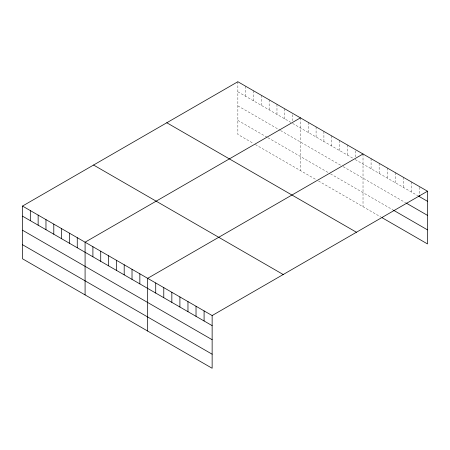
<?xml version="1.0" encoding="UTF-8"?>
<svg xmlns="http://www.w3.org/2000/svg" width="450" height="450" viewBox="0 0 450 450"><rect width="100%" height="100%" fill="white"/><g stroke="black" fill="none" stroke-linecap="round" stroke-linejoin="round"><path stroke-width="0.34" stroke-dasharray="2.25 1.69" d="M237.859 81.731L237.859 134.449L253.502 143.477M237.859 91.811L290.812 122.383M292.618 123.424L353.391 158.513M355.196 159.553L417.713 195.649M237.859 105.879L279.979 130.196M280.581 130.545L340.757 165.291M343.164 166.68L405.624 202.736M237.859 120.375L267.345 137.402M267.941 137.745L329.923 173.531M330.525 173.88L392.957 209.925M255.308 144.523L316.086 179.612M318.493 181.001L380.869 217.013M419.439 187.239L419.439 194.631M411.379 181.912L411.379 191.993M403.318 177.261L403.318 187.341M395.263 172.603L395.263 182.683M387.202 167.951L387.202 178.031M379.142 163.299L379.142 173.379M371.081 158.648L371.081 168.727M363.021 153.99L363.021 206.708M355.196 150.817L355.196 156.87M347.377 144.962L347.377 155.042M339.553 140.445L339.553 150.525M331.729 135.928L331.729 146.008M323.904 131.411L323.904 141.491M316.086 126.894L316.086 136.974M308.261 122.377L308.261 132.457M300.437 117.861L300.437 170.578M292.618 114.688L292.618 120.735M284.794 108.827L284.794 118.907M276.969 104.31L276.969 114.39M269.145 99.793L269.145 109.873M261.326 95.276L261.326 105.356M253.502 90.759L253.502 100.839M245.678 86.248L245.678 96.328"/><path stroke-width="0.67" d="M427.5 191.216L212.141 315.551L212.141 368.269L22.5 258.784L22.5 206.066L237.859 81.731L427.5 191.216L427.5 243.934L382.022 217.676M300.437 117.861L85.084 242.196L85.084 294.913M363.021 153.99L147.667 278.325L147.667 331.043M418.286 195.981L427.5 201.296M406.198 203.074L427.5 215.37M393.536 210.257L427.5 229.866M166.787 122.76L356.434 232.251M93.566 165.032L283.213 274.523M22.5 206.066L212.141 315.551M22.5 216.146L212.141 325.631M22.5 230.214L212.141 339.705M22.5 244.71L212.141 354.201M419.439 195.3L419.439 196.644M204.086 310.899L204.086 320.979M196.026 306.248L196.026 316.327M187.965 301.596L187.965 311.676M179.904 296.938L179.904 307.018M171.844 292.286L171.844 302.366M163.783 287.634L163.783 297.714M155.722 282.983L155.722 293.062M139.843 273.808L139.843 283.888M132.019 269.297L132.019 279.377M124.194 264.78L124.194 274.86M116.376 260.263L116.376 270.343M108.551 255.746L108.551 265.826M100.727 251.229L100.727 261.309M92.903 246.713L92.903 256.793M77.259 237.679L77.259 247.759M69.435 233.162L69.435 243.242M61.616 228.645L61.616 238.725M53.792 224.128L53.792 234.208M45.968 219.611L45.968 229.691M38.143 215.094L38.143 225.174M30.324 210.583L30.324 220.663"/></g></svg>
